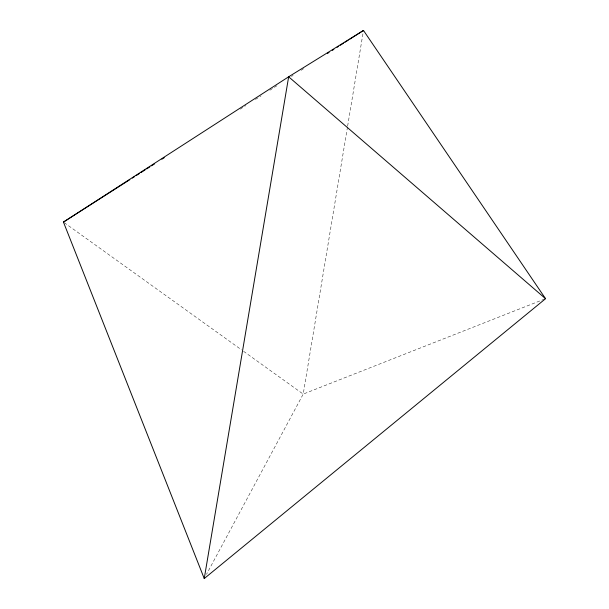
<?xml version="1.0" encoding="UTF-8"?>
<svg xmlns="http://www.w3.org/2000/svg" width="609" height="609" viewBox="0 0 609 609"><rect width="100%" height="100%" fill="white"/><g stroke="black" fill="none" stroke-linecap="round" stroke-linejoin="round"><path stroke-width="0.46" stroke-dasharray="3.04 2.28" d="M347.488 126.984L303.213 394.099L206.497 574.356M347.64 126.048L363.482 30.45M240.266 109.14L245.869 105.563M255.468 99.434L261.071 95.857M269.871 90.239L277.871 85.123M291.475 76.437L293.074 75.417M301.074 70.309L304.279 68.261M544.674 299.049L303.213 394.099L242.306 350.396M64.211 222.628L241.537 349.848"/><path stroke-width="0.91" d="M204.243 578.55L288.658 76.795L363.482 30.45L545.557 298.699L204.243 578.55L63.443 222.072L288.658 76.795L545.557 298.699M63.443 222.072L129.854 179.663M132.252 178.125L134.65 176.595M136.249 175.575L139.453 173.527M141.052 172.507L145.056 169.949M146.655 168.929L149.852 166.889M151.451 165.861L154.656 163.821M161.857 159.223L164.255 157.685M327.482 53.447L329.081 52.42M332.278 50.38L333.877 49.359M337.082 47.312L338.68 46.292M340.279 45.272L343.484 43.224M345.082 42.204L348.279 40.156M349.878 39.136L363.482 30.45"/></g></svg>
